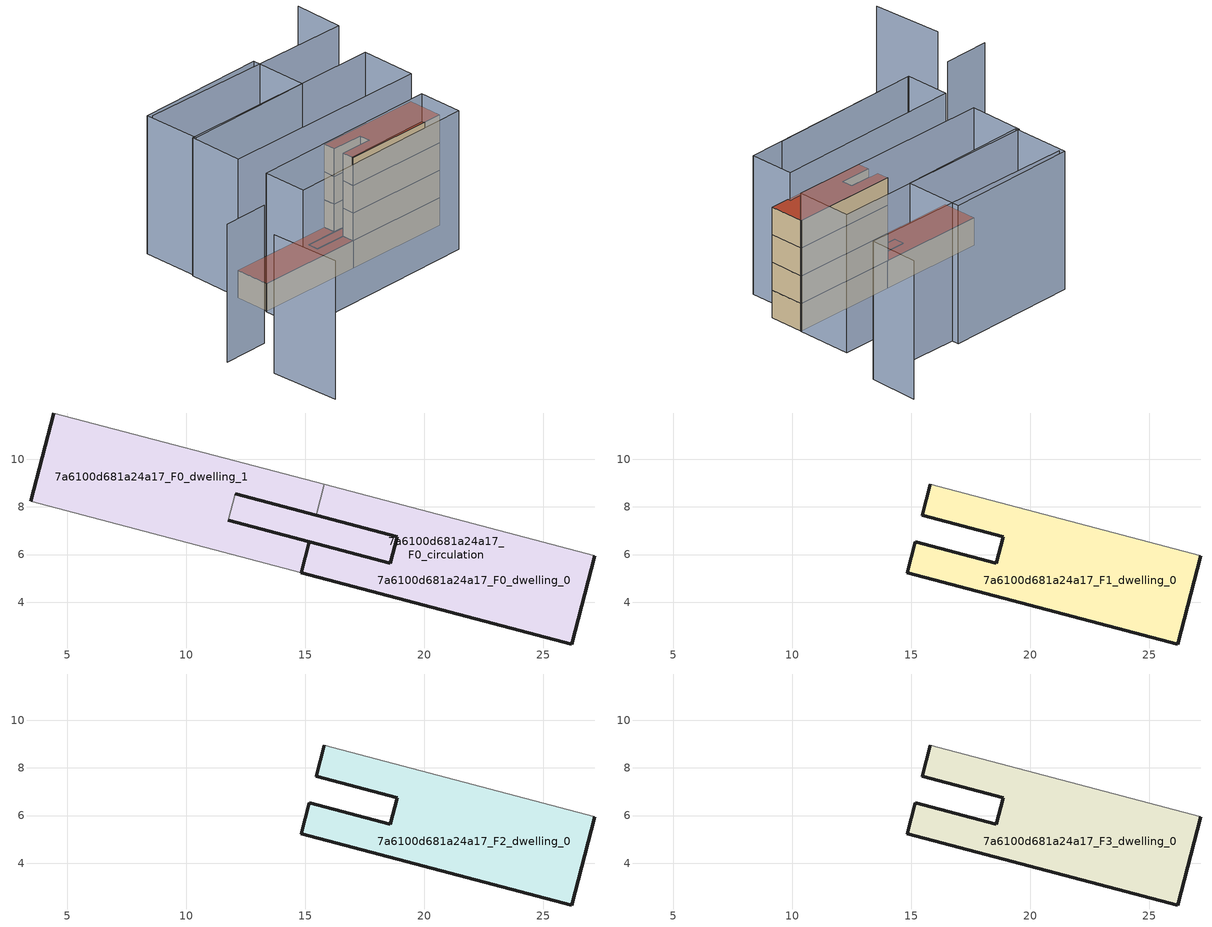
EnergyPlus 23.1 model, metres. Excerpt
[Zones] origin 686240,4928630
7a6100d681a24a17_F0_dwelling_0
 floor ground (EU_floor_Construction): 18.88,6.75 18.59,5.64 11.76,7.44 12.05,8.55 15.47,7.65 z0; 27.18,5.96 26.21,2.24 14.83,5.24 15.17,6.54 18.59,5.64 18.88,6.75 15.47,7.65 15.81,8.95 z0
 wall outside (EU_wall_Construction): 15.47,7.65 18.88,6.75 18.59,5.64 15.17,6.54 14.83,5.24 26.21,2.24 27.18,5.96 z0:3
 wall adiabatic (EU_wall_Construction): 27.18,5.96 15.81,8.95 z0:3
 wall to 7a6100d681a24a17_F0_dwelling_1 (EU_wall_Construction): 15.81,8.95 15.47,7.65 z0:3
 roof outside (EU_floor_Construction): 18.59,5.64 18.88,6.75 15.47,7.65 12.05,8.55 11.76,7.44 z3
7a6100d681a24a17_F0_dwelling_1
 floor ground (EU_floor_Construction): 15.81,8.95 15.47,7.65 12.05,8.55 11.76,7.44 15.17,6.54 14.83,5.24 3.46,8.24 4.43,11.95 z0; 18.88,6.75 18.59,5.64 11.76,7.44 12.05,8.55 15.47,7.65 z0
 wall outside (EU_wall_Construction): 4.43,11.95 3.46,8.24 / 12.05,8.55 15.47,7.65 / 14.83,5.24 15.17,6.54 11.76,7.44 z0:3
 wall adiabatic (EU_wall_Construction): 3.46,8.24 14.83,5.24 / 15.81,8.95 4.43,11.95 z0:3
 wall to 7a6100d681a24a17_F0_circulation (EU_wall_Construction): 11.76,7.44 12.05,8.55 z0:3
 roof outside (EU_roof_Construction): 18.59,5.64 18.88,6.75 15.47,7.65 12.05,8.55 11.76,7.44 z3; 14.83,5.24 15.17,6.54 11.76,7.44 12.05,8.55 15.47,7.65 15.81,8.95 4.43,11.95 3.46,8.24 z3
7a6100d681a24a17_F0_circulation
 floor ground (EU_floor_Construction): 18.88,6.75 18.59,5.64 11.76,7.44 12.05,8.55 15.47,7.65 z0; 27.18,5.96 26.21,2.24 14.83,5.24 15.17,6.54 18.59,5.64 18.88,6.75 15.47,7.65 15.81,8.95 z0; 15.81,8.95 15.47,7.65 12.05,8.55 11.76,7.44 15.17,6.54 14.83,5.24 3.46,8.24 4.43,11.95 z0
 wall outside (EU_wall_Construction): 11.76,7.44 18.59,5.64 18.88,6.75 12.05,8.55 z0:3
 roof outside (EU_roof_Construction): 26.21,2.24 27.18,5.96 15.81,8.95 15.47,7.65 18.88,6.75 18.59,5.64 15.17,6.54 14.83,5.24 z3; 18.59,5.64 18.88,6.75 15.47,7.65 12.05,8.55 11.76,7.44 z3; 14.83,5.24 15.17,6.54 11.76,7.44 12.05,8.55 15.47,7.65 15.81,8.95 4.43,11.95 3.46,8.24 z3
7a6100d681a24a17_F1_dwelling_0
 floor to 7a6100d681a24a17_F0_dwelling_0 (EU_floor_Construction): 27.18,5.96 26.21,2.24 14.83,5.24 15.17,6.54 18.59,5.64 18.88,6.75 15.47,7.65 15.81,8.95 z3
 wall outside (EU_wall_Construction): 15.81,8.95 15.47,7.65 18.88,6.75 18.59,5.64 15.17,6.54 14.83,5.24 26.21,2.24 27.18,5.96 z3:6
 wall adiabatic (EU_wall_Construction): 27.18,5.96 15.81,8.95 z3:6
7a6100d681a24a17_F2_dwelling_0
 floor to 7a6100d681a24a17_F1_dwelling_0 (EU_floor_Construction): 27.18,5.96 26.21,2.24 14.83,5.24 15.17,6.54 18.59,5.64 18.88,6.75 15.47,7.65 15.81,8.95 z6
 wall outside (EU_wall_Construction): 15.81,8.95 15.47,7.65 18.88,6.75 18.59,5.64 15.17,6.54 14.83,5.24 26.21,2.24 27.18,5.96 z6:9
 wall adiabatic (EU_wall_Construction): 27.18,5.96 15.81,8.95 z6:9
7a6100d681a24a17_F3_dwelling_0
 floor to 7a6100d681a24a17_F2_dwelling_0 (EU_floor_Construction): 27.18,5.96 26.21,2.24 14.83,5.24 15.17,6.54 18.59,5.64 18.88,6.75 15.47,7.65 15.81,8.95 z9
 wall outside (EU_wall_Construction): 15.81,8.95 15.47,7.65 18.88,6.75 18.59,5.64 15.17,6.54 14.83,5.24 26.21,2.24 27.18,5.96 z9:12
 wall adiabatic (EU_wall_Construction): 27.18,5.96 15.81,8.95 z9:12
 roof outside (EU_roof_Construction): 26.21,2.24 27.18,5.96 15.81,8.95 15.47,7.65 18.88,6.75 18.59,5.64 15.17,6.54 14.83,5.24 z12
shading: 2.35,3.53 19.22,-0.64 / -7.12,6.58 -2.11,5.36 / -6.73,1.66 -8.3,-5.89 / 33.47,21.8 32.03,16.57 / 32.03,16.57 7.92,23.21 / 23.07,-1.59 2.23,3.56 / 2.23,3.56 3.39,8.24 / 3.39,8.24 24.23,3.09 / 24.23,3.09 23.07,-1.59 / 27.18,5.91 4.51,11.94 / 4.51,11.94 6.07,17.81 / 6.07,17.81 28.74,11.78 / 28.74,11.78 27.18,5.91 / 20.42,13.94 6.18,17.48 / 6.18,17.48 7.72,23.68 / 7.72,23.68 21.96,20.14 / 21.96,20.14 20.42,13.94 z0:15
[Building]
EU S2 Campaign: North Axis=0; Terrain=City; Solar Distribution=FullExterior
[Site:Location]
Bologna: Latitude=44.5; Longitude=11.25; Time Zone=1; Elevation=37
[SizingPeriod:WeatherFileDays]
AnnualSizingPeriod: Begin Month=1; Begin Day of Month=1; End Month=12; End Day of Month=31; Day of Week for Start Day=Monday; Use Weather File Daylight Saving Period=No; Use Weather File Rain and Snow Indicators=No
[MATERIAL]
EU_InternalMass_Material: Roughness=MediumRough; Thickness=0.1; Conductivity=1; Density=1800; Specific Heat=900; Thermal Absorptance=0.9; Solar Absorptance=0.7; Visible Absorptance=0.7
[MATERIAL:NOMASS] Roughness=MediumRough; Thermal Absorptance=0.9; Solar Absorptance=0.7; Visible Absorptance=0.7
Name | Thermal Resistance
EU_wall_NoMass | 0.937881
EU_roof_NoMass | 0.548572
EU_floor_NoMass | 0.71348
[CONSTRUCTION]
EU_wall_Construction: EU_wall_NoMass
EU_roof_Construction: EU_roof_NoMass
EU_floor_Construction: EU_floor_NoMass
EU_InternalMass_Construction: EU_InternalMass_Material
[ZONE] Type=1; Multiplier=1; Ceiling Height=autocalculate; Floor Area=autocalculate; Part of Total Floor Area=Yes
Name | Volume
7a6100d681a24a17_F0_dwelling_0 | 147.78
7a6100d681a24a17_F1_dwelling_0; 7a6100d681a24a17_F2_dwelling_0; 7a6100d681a24a17_F3_dwelling_0 | 123.376
7a6100d681a24a17_F0_dwelling_1 | 147.779
7a6100d681a24a17_F0_circulation | 271.156
[INTERNALMASS] Construction=EU_InternalMass_Construction
Name | Zone or ZoneList | Surface Area
7a6100d681a24a17_F0_dwelling_0_EU_InternalMass | 7a6100d681a24a17_F0_dwelling_0 | 41.1248
7a6100d681a24a17_F0_dwelling_1_EU_InternalMass | 7a6100d681a24a17_F0_dwelling_1 | 41.1248
7a6100d681a24a17_F1_dwelling_0_EU_InternalMass | 7a6100d681a24a17_F1_dwelling_0 | 90.3635
7a6100d681a24a17_F2_dwelling_0_EU_InternalMass | 7a6100d681a24a17_F2_dwelling_0 | 90.3635
7a6100d681a24a17_F3_dwelling_0_EU_InternalMass | 7a6100d681a24a17_F3_dwelling_0 | 90.3635
[OTHEREQUIPMENT] Fuel Type=Electricity; Design Level Calculation Method=Watts/Area; Power per Zone Floor Area=1; Fraction Latent=0; Fraction Radiant=0; Fraction Lost=0; Carbon Dioxide Generation Rate=0; EndUse Subcategory=EU_Step8_InternalGains
Name | Zone or ZoneList or Space or SpaceList | Schedule
EU_Step8_InternalGain_7a6100d681a24a17_F0_dwelling_0_f000 | 7a6100d681a24a17_F0_dwelling_0 | EU_Step8_GainSchedule_7a6100d681a24a17_F0_dwelling_0_f000
EU_Step8_InternalGain_7a6100d681a24a17_F0_dwelling_1_f000 | 7a6100d681a24a17_F0_dwelling_1 | EU_Step8_GainSchedule_7a6100d681a24a17_F0_dwelling_1_f000
EU_Step8_InternalGain_7a6100d681a24a17_F1_dwelling_0_f000 | 7a6100d681a24a17_F1_dwelling_0 | EU_Step8_GainSchedule_7a6100d681a24a17_F1_dwelling_0_f000
EU_Step8_InternalGain_7a6100d681a24a17_F2_dwelling_0_f000 | 7a6100d681a24a17_F2_dwelling_0 | EU_Step8_GainSchedule_7a6100d681a24a17_F2_dwelling_0_f000
EU_Step8_InternalGain_7a6100d681a24a17_F3_dwelling_0_f000 | 7a6100d681a24a17_F3_dwelling_0 | EU_Step8_GainSchedule_7a6100d681a24a17_F3_dwelling_0_f000
[ZONEINFILTRATION:DESIGNFLOWRATE]
EU_Circulation_Infiltration_7a6100d681a24a17_F0_circulation: Zone or ZoneList or Space or SpaceList=7a6100d681a24a17_F0_circulation; Schedule=EU_AlwaysOn; Design Flow Rate Calculation Method=Flow/Area; Flow Rate per Floor Area=0.0005; Constant Term Coefficient=1; Temperature Term Coefficient=0; Velocity Term Coefficient=0; Velocity Squared Term Coefficient=0
[ZONEVENTILATION:DESIGNFLOWRATE] Schedule=EU_AlwaysOn; Design Flow Rate Calculation Method=AirChanges/Hour; Air Changes per Hour=0.687892; Ventilation Type=Natural; Fan Pressure Rise=0; Fan Total Efficiency=1; Constant Term Coefficient=1; Temperature Term Coefficient=0; Velocity Term Coefficient=0; Velocity Squared Term Coefficient=0; Minimum Indoor Temperature=-100; Maximum Indoor Temperature=100; Delta Temperature=-100; Minimum Outdoor Temperature=-100; Maximum Outdoor Temperature=100; Maximum Wind Speed=40
Name | Zone or ZoneList or Space or SpaceList
EU_ConstantAir_7a6100d681a24a17_F0_dwelling_0 | 7a6100d681a24a17_F0_dwelling_0
EU_ConstantAir_7a6100d681a24a17_F0_dwelling_1 | 7a6100d681a24a17_F0_dwelling_1
EU_ConstantAir_7a6100d681a24a17_F1_dwelling_0 | 7a6100d681a24a17_F1_dwelling_0
EU_ConstantAir_7a6100d681a24a17_F2_dwelling_0 | 7a6100d681a24a17_F2_dwelling_0
EU_ConstantAir_7a6100d681a24a17_F3_dwelling_0 | 7a6100d681a24a17_F3_dwelling_0
[HVACTEMPLATE:THERMOSTAT] Constant Heating Setpoint=20; Constant Cooling Setpoint=50
EU_HeatOnly_7a6100d681a24a17_F0_dwelling_0; EU_HeatOnly_7a6100d681a24a17_F0_dwelling_1; EU_HeatOnly_7a6100d681a24a17_F1_dwelling_0; EU_HeatOnly_7a6100d681a24a17_F2_dwelling_0; EU_HeatOnly_7a6100d681a24a17_F3_dwelling_0
[HVACTEMPLATE:ZONE:IDEALLOADSAIRSYSTEM] System Availability Schedule=EU_AlwaysOn; Maximum Heating Supply Air Temperature=50; Minimum Cooling Supply Air Temperature=13; Maximum Heating Supply Air Humidity Ratio=0.0156; Minimum Cooling Supply Air Humidity Ratio=0.0077; Heating Limit=NoLimit; Cooling Limit=NoLimit; Heating Availability Schedule=EU_AlwaysOn; Cooling Availability Schedule=EU_CoolingOff; Dehumidification Control Type=ConstantSensibleHeatRatio; Cooling Sensible Heat Ratio=0.7; Dehumidification Setpoint=60; Humidification Control Type=None; Humidification Setpoint=30; Outdoor Air Method=None; Outdoor Air Flow Rate per Person=0.00944; Outdoor Air Flow Rate per Zone Floor Area=0; Outdoor Air Flow Rate per Zone=0; Demand Controlled Ventilation Type=None; Outdoor Air Economizer Type=NoEconomizer; Heat Recovery Type=None; Sensible Heat Recovery Effectiveness=0.7; Latent Heat Recovery Effectiveness=0.65
Name | Template Thermostat
7a6100d681a24a17_F0_dwelling_0 | EU_HeatOnly_7a6100d681a24a17_F0_dwelling_0
7a6100d681a24a17_F0_dwelling_1 | EU_HeatOnly_7a6100d681a24a17_F0_dwelling_1
7a6100d681a24a17_F1_dwelling_0 | EU_HeatOnly_7a6100d681a24a17_F1_dwelling_0
7a6100d681a24a17_F2_dwelling_0 | EU_HeatOnly_7a6100d681a24a17_F2_dwelling_0
7a6100d681a24a17_F3_dwelling_0 | EU_HeatOnly_7a6100d681a24a17_F3_dwelling_0
[SIZING:ZONE] Zone Cooling Design Supply Air Temperature Input Method=SupplyAirTemperature; Zone Cooling Design Supply Air Temperature=13; Zone Heating Design Supply Air Temperature Input Method=SupplyAirTemperature; Zone Heating Design Supply Air Temperature=50; Zone Cooling Design Supply Air Humidity Ratio=0.008; Zone Heating Design Supply Air Humidity Ratio=0.008; Cooling Design Air Flow Method=DesignDay; Cooling Design Air Flow Rate=0; Cooling Minimum Air Flow per Zone Floor Area=0.000762; Cooling Minimum Air Flow=0; Cooling Minimum Air Flow Fraction=0.2; Heating Design Air Flow Method=DesignDay; Heating Design Air Flow Rate=0; Heating Maximum Air Flow per Zone Floor Area=0.002032; Heating Maximum Air Flow=0.141576; Heating Maximum Air Flow Fraction=0.3; Account for Dedicated Outdoor Air System=No; Dedicated Outdoor Air System Control Strategy=NeutralSupplyAir; Dedicated Outdoor Air Low Setpoint Temperature for Design=autosize; Dedicated Outdoor Air High Setpoint Temperature for Design=autosize; Zone Load Sizing Method=Sensible Load Only No Latent Load; Zone Latent Cooling Design Supply Air Humidity Ratio Input Method=HumidityRatioDifference; Zone Cooling Design Supply Air Humidity Ratio Difference=0.005; Zone Latent Heating Design Supply Air Humidity Ratio Input Method=HumidityRatioDifference; Zone Humidification Design Supply Air Humidity Ratio Difference=0.005
7a6100d681a24a17_F0_dwelling_0; 7a6100d681a24a17_F0_dwelling_1; 7a6100d681a24a17_F1_dwelling_0; 7a6100d681a24a17_F2_dwelling_0; 7a6100d681a24a17_F3_dwelling_0
[SCHEDULE:CONSTANT]
Name | Hourly Value
EU_AlwaysOn | 1
EU_CoolingOff | 0
[SCHEDULE:FILE] Column Number=1; Rows to Skip at Top=0; Number of Hours of Data=8760; Column Separator=Comma; Interpolate to Timestep=No; Minutes per Item=60; Adjust Schedule for Daylight Savings=Yes
Name | File
EU_Step8_GainSchedule_7a6100d681a24a17_F0_dwelling_0_f000 | ../../schedules/7a6100d681a24a17/7a6100d681a24a17_F0_dwelling_0_f000_gain.csv
EU_Step8_GainSchedule_7a6100d681a24a17_F0_dwelling_1_f000 | ../../schedules/7a6100d681a24a17/7a6100d681a24a17_F0_dwelling_1_f000_gain.csv
EU_Step8_GainSchedule_7a6100d681a24a17_F1_dwelling_0_f000 | ../../schedules/7a6100d681a24a17/7a6100d681a24a17_F1_dwelling_0_f000_gain.csv
EU_Step8_GainSchedule_7a6100d681a24a17_F2_dwelling_0_f000 | ../../schedules/7a6100d681a24a17/7a6100d681a24a17_F2_dwelling_0_f000_gain.csv
EU_Step8_GainSchedule_7a6100d681a24a17_F3_dwelling_0_f000 | ../../schedules/7a6100d681a24a17/7a6100d681a24a17_F3_dwelling_0_f000_gain.csv
